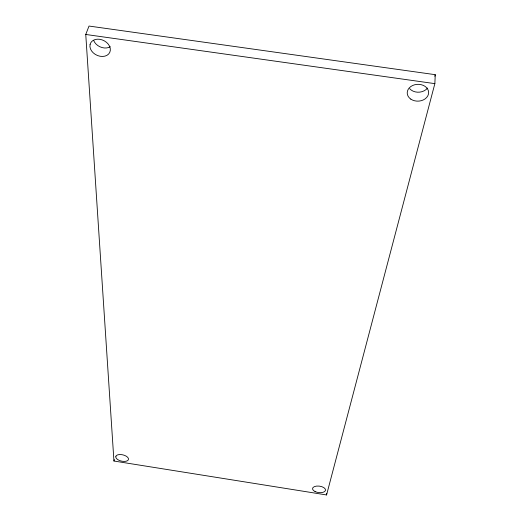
<?xml version="1.0" encoding="UTF-8"?>
<svg xmlns="http://www.w3.org/2000/svg" width="521" height="521" viewBox="0 0 521 521"><rect width="100%" height="100%" fill="white"/><g stroke="black" fill="none" stroke-linecap="round" stroke-linejoin="round"><path stroke-width="0.78" d="M434.859 83.634L435.243 74.679L89.019 26.05L85.757 34.464L113.943 461.026L326.563 494.95L434.859 83.634L85.757 34.464M326.563 494.95L326.719 493.433M113.943 461.026L114.314 459.561M434.833 76.248L435.243 74.679M427.494 88.075A10.622 8.414 -2.3 0 1 409.656 88.661M110.289 46.708A10.57 8.108 26 0 1 93.695 40.534M90.068 44.532L89.938 46.714A10.654 8.108 25.6 0 0 100.071 56.261A10.654 8.108 25.6 0 0 110.315 50.452A10.654 8.108 25.6 0 0 102.038 39.857L99.348 39.257A10.654 8.108 25.6 0 0 90.068 44.532M115.903 456.233L115.779 457.06A6.493 3.204 13.1 0 0 120.813 460.955L122.461 461.306A6.493 3.204 13.1 0 0 128.505 459.203A6.493 3.204 13.1 0 0 122.904 454.872A6.493 3.204 13.1 0 0 115.903 456.233M410.815 99.127A10.713 8.414 -2 0 0 428.418 94.288A10.713 8.414 -2 0 0 414.54 84.799A10.713 8.414 -2 0 0 410.815 99.127M315.088 491.583A6.565 3.256 7.4 0 0 325.508 490.411A6.565 3.256 7.4 0 0 316.514 486.093A6.565 3.256 7.4 0 0 315.088 491.583"/></g></svg>
